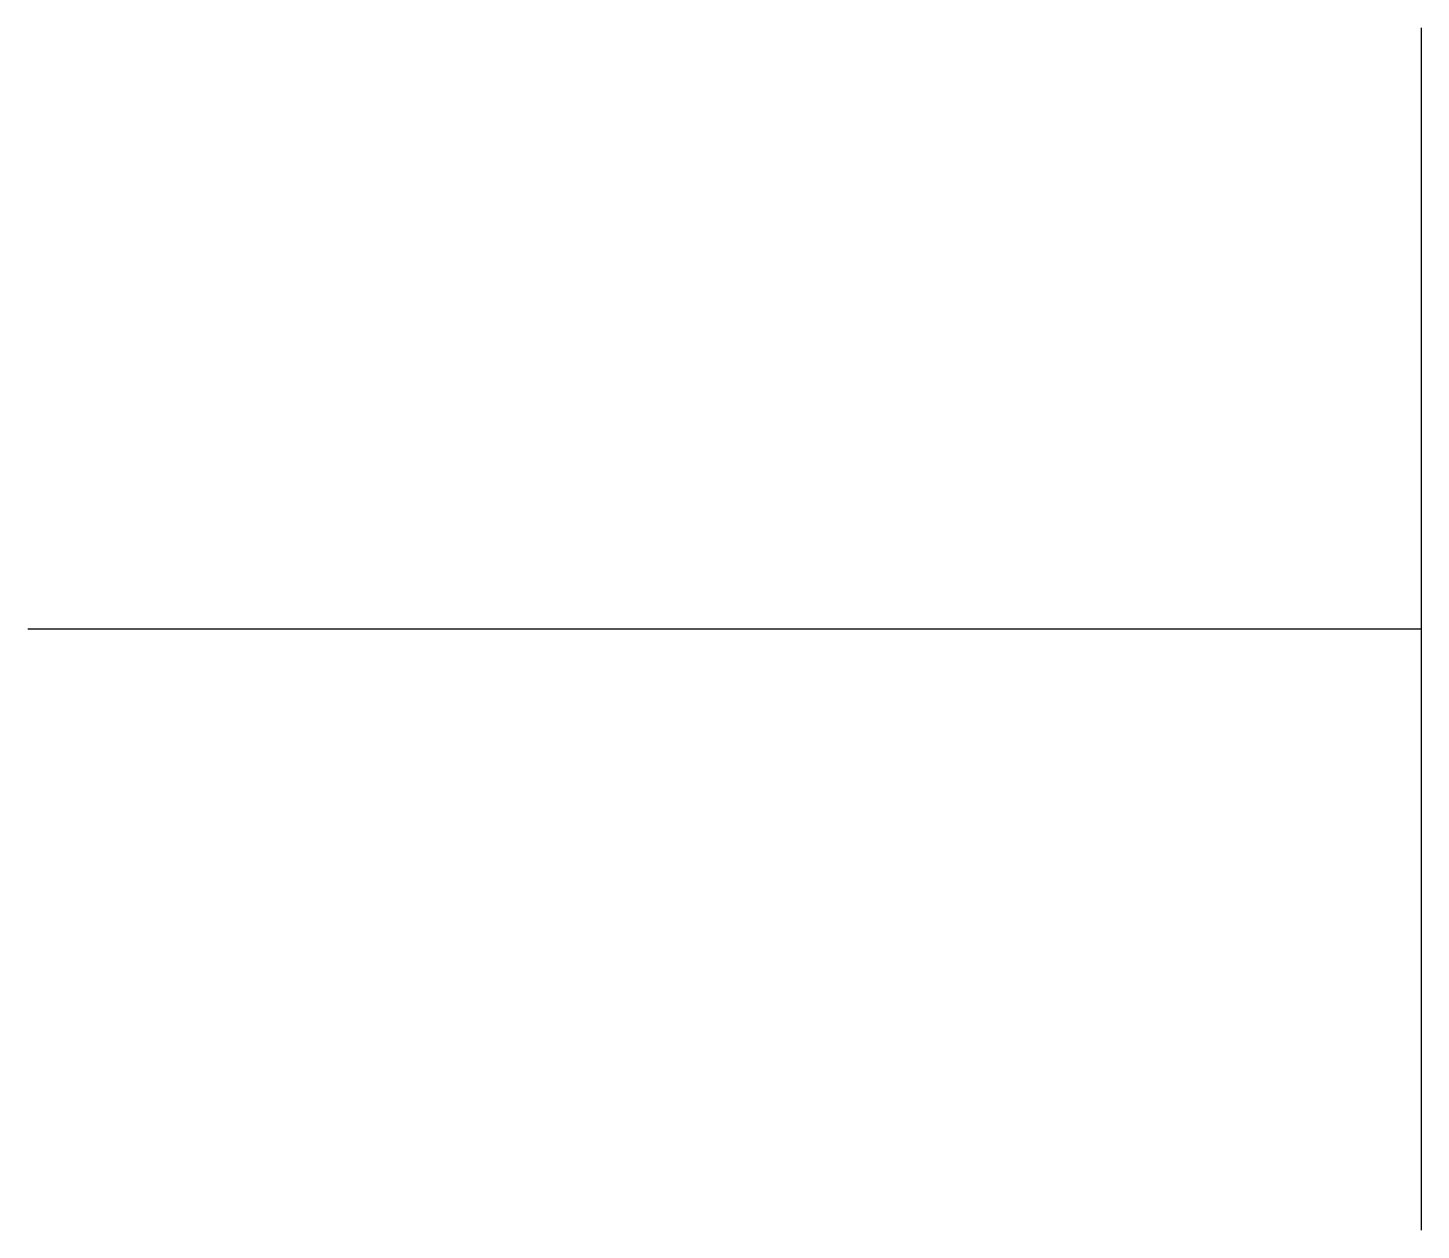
# Model space of a CAD drawing. Header units: metres. Extents: x 0 to 18.4, y -7.9 to 7.9.
import ezdxf

# ---------------------------------------------------------------- set-up
doc = ezdxf.new("R2010")
doc.units = ezdxf.units.M
doc.layers.add('003_THICK', color=7, linetype='Continuous')

msp = doc.modelspace()

# ---------------------------------------------------------------- linework, layer by layer
at = {"layer": '003_THICK'}
for points in [[(18.38, 7.93), (18.38, -7.93)], [(18.38, 0), (0, 0)]]:
    msp.add_lwpolyline(points, dxfattribs=at)

doc.saveas('drawing.dxf')
